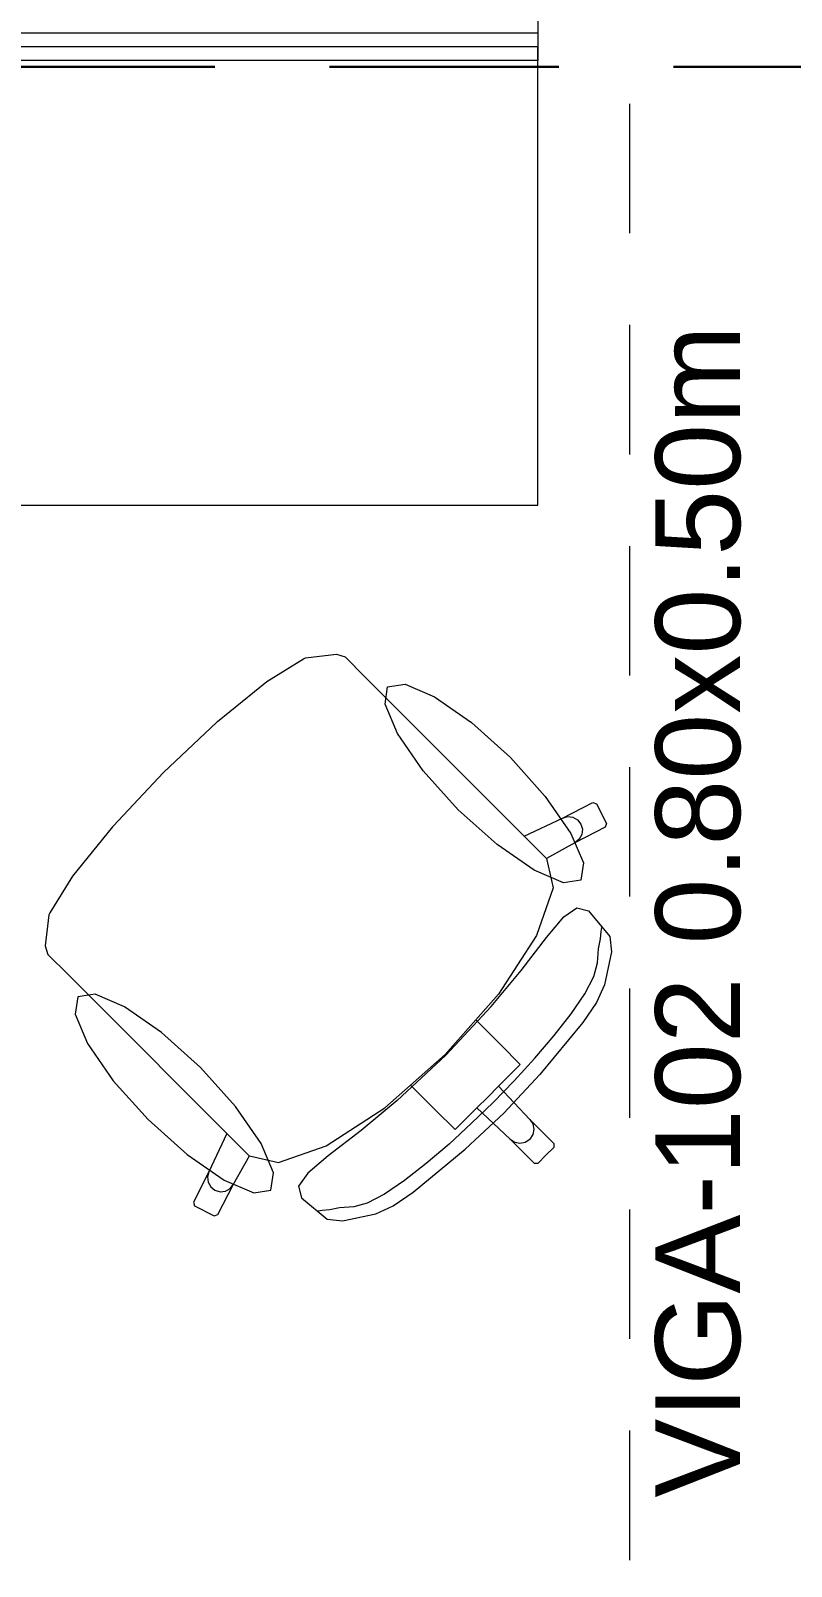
# Model space of a CAD drawing. Header units: inches. Extents: x -19 to 5698, y -728 to 92.
# Drawn here: x 292.916 to 293.746, y 8.175 to 9.85 of the extents above; entities that cross this region are included whole.
import ezdxf

# ---------------------------------------------------------------- set-up
doc = ezdxf.new("R2010")
doc.units = ezdxf.units.IN
doc.header["$MEASUREMENT"] = 0
doc.linetypes.add('HIDDEN', pattern=[0.375, 0.25, -0.125])
doc.linetypes.add('Hidden Line', pattern=[0.195611, 0.141111, -0.0545])
doc.layers.add('00 conduct tomacorr', color=120, linetype='HIDDEN', lineweight=30)
for name, color, linetype in [('08 _ STR _ EXT _ 09 Vigas', 251, 'Continuous'), ('Interior - Mobiliario', 7, 'Continuous'), ('Notas - Etiquetas', 7, 'Continuous')]:
    doc.layers.add(name, color=color, linetype=linetype)
doc.styles.add('Estilo_Generado_4', font='swisse.ttf')

msp = doc.modelspace()

# ---------------------------------------------------------------- linework, layer by layer
at = {"layer": '00 conduct tomacorr'}
msp.add_line((301.3673, 9.8105, -0.0007), (287.3985, 9.8105, -0.0007), dxfattribs=at)
at = {"layer": '08 _ STR _ EXT _ 09 Vigas', "color": 251, "linetype": 'Hidden Line', "lineweight": 13, "true_color": 0x636466}
msp.add_line((293.57, 7.7), (293.57, 16.9), dxfattribs=at)
at = {"layer": 'Interior - Mobiliario', "color": 175, "linetype": 'Continuous', "lineweight": 13}
for p, q in [((292.1846, 9.8473), (293.4696, 9.8473)), ((293.4696, 9.8473), (293.4696, 9.8173)), ((293.4696, 9.8173), (292.1846, 9.8173)), ((293.1739, 9.14), (293.2139, 9.1649)), ((293.2139, 9.1649), (293.216, 9.1658)), ((293.216, 9.1658), (293.25, 9.1698)), ((293.25, 9.1698), (293.2592, 9.1669)), ((293.2592, 9.1669), (293.2812, 9.1449)), ((293.2812, 9.1449), (293.3067, 9.1194)), ((293.1202, 9.0964), (293.1739, 9.14)), ((293.3067, 9.1194), (293.4546, 8.9716)), ((293.061, 9.0409), (293.1194, 9.0957)), ((293.1194, 9.0957), (293.1202, 9.0964)), ((293.061, 9.0409), (293.0062, 8.9825)), ((293.4963, 8.9912), (293.5294, 9.0081)), ((293.5294, 9.0081), (293.5335, 9.0068)), ((293.4963, 8.9912), (293.502, 8.9928)), ((293.502, 8.9928), (293.5078, 8.9921)), ((293.5078, 8.9921), (293.5129, 8.9893)), ((293.5335, 9.0068), (293.5443, 8.9855)), ((293.0055, 8.9817), (292.9619, 8.928)), ((293.0062, 8.9825), (293.0055, 8.9817)), ((293.4546, 8.9716), (293.4963, 8.9912)), ((293.5429, 8.9814), (293.5098, 8.9644)), ((293.5129, 8.9893), (293.5165, 8.9847)), ((293.5165, 8.9847), (293.5181, 8.979)), ((293.5181, 8.979), (293.5174, 8.9732)), ((293.5443, 8.9855), (293.5429, 8.9814)), ((293.4788, 8.9473), (293.4546, 8.9716)), ((293.5098, 8.9644), (293.4788, 8.9471)), ((293.5145, 8.9681), (293.5098, 8.9644)), ((293.5174, 8.9732), (293.5145, 8.9681)), ((293.4788, 8.9473), (293.4788, 8.9471)), ((293.4788, 8.9471), (293.4863, 8.9152)), ((292.9619, 8.928), (292.937, 8.888)), ((293.4863, 8.9152), (293.468, 8.8632)), ((293.4977, 8.8834), (293.512, 8.8935)), ((293.512, 8.8935), (293.5249, 8.8901)), ((292.9361, 8.8859), (292.9321, 8.8519)), ((292.937, 8.888), (292.9361, 8.8859)), ((293.4791, 8.8612), (293.4977, 8.8834)), ((293.5249, 8.8901), (293.5481, 8.8622)), ((293.468, 8.8632), (293.4266, 8.7994)), ((293.4512, 8.825), (293.4791, 8.8612)), ((293.5357, 8.8487), (293.5377, 8.8594)), ((293.5377, 8.8594), (293.5385, 8.8675)), ((293.5385, 8.8675), (293.5393, 8.872)), ((293.5481, 8.8622), (293.55, 8.8454)), ((292.9321, 8.8519), (292.935, 8.8426)), ((292.935, 8.8426), (292.957, 8.8207)), ((293.5345, 8.8333), (293.5357, 8.8487)), ((293.55, 8.8454), (293.5422, 8.8093)), ((293.4184, 8.7857), (293.4512, 8.825)), ((293.5306, 8.8185), (293.5345, 8.8333)), ((292.957, 8.8207), (292.9825, 8.7952)), ((293.5206, 8.7997), (293.5306, 8.8185)), ((293.5422, 8.8093), (293.5333, 8.7901)), ((292.9825, 8.7952), (293.1303, 8.6473)), ((293.4266, 8.7994), (293.4018, 8.7712)), ((293.5058, 8.7779), (293.5206, 8.7997)), ((293.369, 8.7329), (293.4184, 8.7857)), ((293.4872, 8.754), (293.5058, 8.7779)), ((293.5333, 8.7901), (293.5184, 8.7684)), ((293.4018, 8.7712), (293.3685, 8.7334)), ((293.4018, 8.7712), (293.4292, 8.7439)), ((293.5184, 8.7684), (293.4715, 8.7117)), ((293.4292, 8.7439), (293.4503, 8.7227)), ((293.4661, 8.7293), (293.4872, 8.754)), ((293.369, 8.7329), (293.3162, 8.6834)), ((293.3307, 8.7001), (293.3685, 8.7334)), ((293.4435, 8.7047), (293.4661, 8.7293)), ((293.4503, 8.7227), (293.4267, 8.6991)), ((293.4715, 8.7117), (293.4324, 8.6695)), ((293.3025, 8.6753), (293.3307, 8.7001)), ((293.3307, 8.7001), (293.358, 8.6727)), ((293.4267, 8.6991), (293.4148, 8.6871)), ((293.4207, 8.6812), (293.4435, 8.7047)), ((293.4267, 8.6991), (293.4607, 8.6626)), ((293.2387, 8.6339), (293.3025, 8.6753)), ((293.3162, 8.6834), (293.2769, 8.6507)), ((293.3792, 8.6516), (293.4028, 8.6752)), ((293.4207, 8.6812), (293.3972, 8.6584)), ((293.4028, 8.6752), (293.4148, 8.6871)), ((293.4028, 8.6752), (293.4393, 8.6412)), ((293.358, 8.6727), (293.3792, 8.6516)), ((293.3972, 8.6584), (293.3726, 8.6358)), ((293.3902, 8.6304), (293.4324, 8.6695)), ((293.4607, 8.6626), (293.4639, 8.6577)), ((293.4607, 8.6626), (293.4868, 8.6365)), ((293.4639, 8.6577), (293.465, 8.6519)), ((293.1303, 8.6473), (293.1107, 8.6056)), ((293.1545, 8.6231), (293.1303, 8.6473)), ((293.2769, 8.6507), (293.2407, 8.6228)), ((293.4393, 8.6412), (293.4442, 8.638)), ((293.4393, 8.6412), (293.4654, 8.6151)), ((293.4557, 8.638), (293.4606, 8.6413)), ((293.4639, 8.6462), (293.4606, 8.6413)), ((293.465, 8.6519), (293.4639, 8.6462)), ((293.1375, 8.592), (293.1548, 8.6231)), ((293.1545, 8.6231), (293.1548, 8.6231)), ((293.1548, 8.6231), (293.1867, 8.6156)), ((293.1867, 8.6156), (293.2387, 8.6339)), ((293.3335, 8.5835), (293.3902, 8.6304)), ((293.3726, 8.6358), (293.3478, 8.6147)), ((293.4442, 8.638), (293.4499, 8.6369)), ((293.4499, 8.6369), (293.4557, 8.638)), ((293.4697, 8.6151), (293.4782, 8.6237)), ((293.4868, 8.6322), (293.4782, 8.6237)), ((293.4868, 8.6365), (293.4868, 8.6322)), ((293.2407, 8.6228), (293.2185, 8.6042)), ((293.3478, 8.6147), (293.324, 8.5961)), ((293.4654, 8.6151), (293.4697, 8.6151)), ((293.1107, 8.6056), (293.0938, 8.5725)), ((293.1107, 8.6056), (293.1091, 8.5999)), ((293.1091, 8.5999), (293.1098, 8.5941)), ((293.1098, 8.5941), (293.1126, 8.589)), ((293.1205, 8.5589), (293.1375, 8.592)), ((293.1338, 8.5874), (293.1375, 8.592)), ((293.2185, 8.6042), (293.2084, 8.5899)), ((293.2084, 8.5899), (293.2118, 8.577)), ((293.324, 8.5961), (293.3022, 8.5812)), ((293.1126, 8.589), (293.1172, 8.5854)), ((293.1172, 8.5854), (293.1229, 8.5838)), ((293.1229, 8.5838), (293.1287, 8.5845)), ((293.1287, 8.5845), (293.1338, 8.5874)), ((293.2118, 8.577), (293.2397, 8.5538)), ((293.3022, 8.5812), (293.2834, 8.5713)), ((293.3118, 8.5686), (293.3335, 8.5835)), ((293.0938, 8.5725), (293.0951, 8.5684)), ((293.0951, 8.5684), (293.1164, 8.5576)), ((293.1164, 8.5576), (293.1205, 8.5589)), ((293.2344, 8.5634), (293.2299, 8.5626)), ((293.2425, 8.5642), (293.2344, 8.5634)), ((293.2532, 8.5662), (293.2425, 8.5642)), ((293.2686, 8.5674), (293.2532, 8.5662)), ((293.2565, 8.5519), (293.2926, 8.5596)), ((293.2834, 8.5713), (293.2686, 8.5674)), ((293.2926, 8.5596), (293.3118, 8.5686)), ((293.2397, 8.5538), (293.2565, 8.5519))]:
    msp.add_line(p, q, dxfattribs=at)
at = {"layer": 'Interior - Mobiliario', "color": 175, "linetype": 'Continuous', "lineweight": 13, "flags": 128}
for points in [[(292.1696, 9.8323), (292.1696, 11.3323), (292.7696, 11.3323), (292.7696, 10.3323), (293.4696, 10.3323), (293.4696, 9.8323)], [(292.1696, 9.8323), (292.1696, 8.3323), (292.7696, 8.3323), (292.7696, 9.3323), (293.4696, 9.3323), (293.4696, 9.8323)], [(293.4395, 9.0574), (293.4776, 9.0149), (293.5056, 8.9745), (293.5192, 8.9424), (293.5164, 8.9235), (293.4975, 8.9207), (293.4654, 8.9343), (293.425, 8.9623), (293.3825, 9.0004), (293.3444, 9.0429), (293.3164, 9.0833), (293.3028, 9.1153), (293.3056, 9.1343), (293.3246, 9.1371), (293.3566, 9.1235), (293.397, 9.0955)], [(293.0445, 8.6624), (293.087, 8.6243), (293.1274, 8.5963), (293.1595, 8.5826), (293.1784, 8.5855), (293.1812, 8.6044), (293.1676, 8.6365), (293.1396, 8.6769), (293.1015, 8.7193), (293.059, 8.7575), (293.0186, 8.7855), (292.9865, 8.7991), (292.9676, 8.7963), (292.9648, 8.7773), (292.9784, 8.7453), (293.0064, 8.7049)]]:
    msp.add_lwpolyline(points, close=True, dxfattribs=at)

# ---------------------------------------------------------------- texts
at = {"layer": 'Notas - Etiquetas', "color": 171, "linetype": 'Continuous', "lineweight": 13, "insert": (293.5976, 8.2502), "char_height": 0.0925, "attachment_point": 1, "rotation": 90, "style": 'Estilo_Generado_4'}
msp.add_mtext('\\A1;{\\pql;\\fSwis721 Ex BT|b0|i0|c0|p34;VIGA-102\\fSwis721 Ex BT|b0|i0|c0|p34; \\fSwis721 Ex BT|b0|i0|c0|p34;0.80\\fSwis721 Ex BT|b0|i0|c0|p34;x\\fSwis721 Ex BT|b0|i0|c0|p34;0.50\\fSwis721 Ex BT|b0|i0|c0|p34;m}', dxfattribs=at)

doc.saveas('drawing.dxf')
